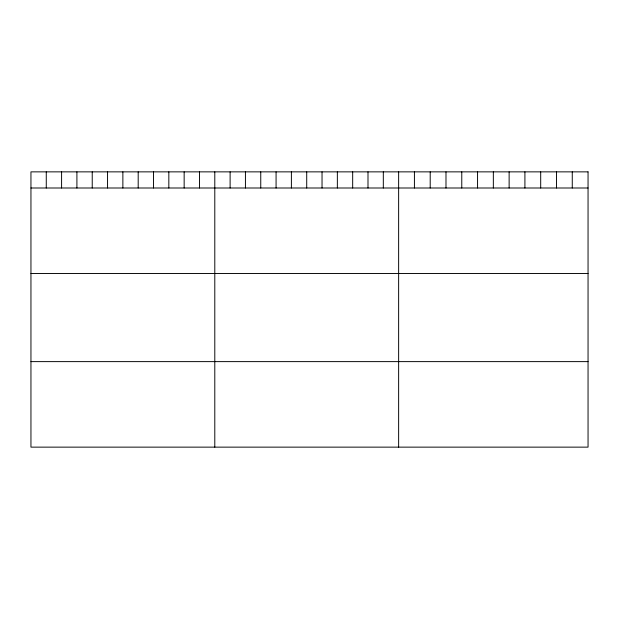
<?xml version="1.0" encoding="UTF-8"?>
<svg xmlns="http://www.w3.org/2000/svg" width="619" height="619" viewBox="0 0 619 619"><rect width="100%" height="100%" fill="white"/><g stroke="black" fill="none" stroke-linecap="round" stroke-linejoin="round"><path stroke-width="0.93" d="M30.95 187.998L588.05 187.998M30.95 273.513L588.05 273.513M30.95 361.62L588.05 361.62M572.266 171.865L572.266 187.998M556.481 171.865L556.481 187.998M540.697 171.865L540.697 187.998M524.912 171.865L524.912 187.998M509.128 171.865L509.128 187.998M493.343 171.865L493.343 187.998M477.559 171.865L477.559 187.998M461.774 171.865L461.774 187.998M445.99 171.865L445.99 187.998M430.205 171.865L430.205 187.998M414.421 171.865L414.421 187.998M398.636 171.865L398.636 447.135M383.316 171.865L383.316 187.998M367.996 171.865L367.996 187.998M352.675 171.865L352.675 187.998M337.355 171.865L337.355 187.998M322.035 171.865L322.035 187.998M306.714 171.865L306.714 187.998M291.394 171.865L291.394 187.998M276.074 171.865L276.074 187.998M260.754 171.865L260.754 187.998M245.434 171.865L245.434 187.998M230.113 171.865L230.113 187.998M214.793 171.865L214.793 447.135M199.473 171.865L199.473 187.998M184.153 171.865L184.153 187.998M168.832 171.865L168.832 187.998M153.512 171.865L153.512 187.998M138.192 171.865L138.192 187.998M122.872 171.865L122.872 187.998M107.551 171.865L107.551 187.998M92.231 171.865L92.231 187.998M76.911 171.865L76.911 187.998M61.59 171.865L61.59 187.998M46.27 171.865L46.27 187.998M588.05 171.865L30.95 171.865L30.95 447.135L588.05 447.135L588.05 171.865"/></g></svg>
